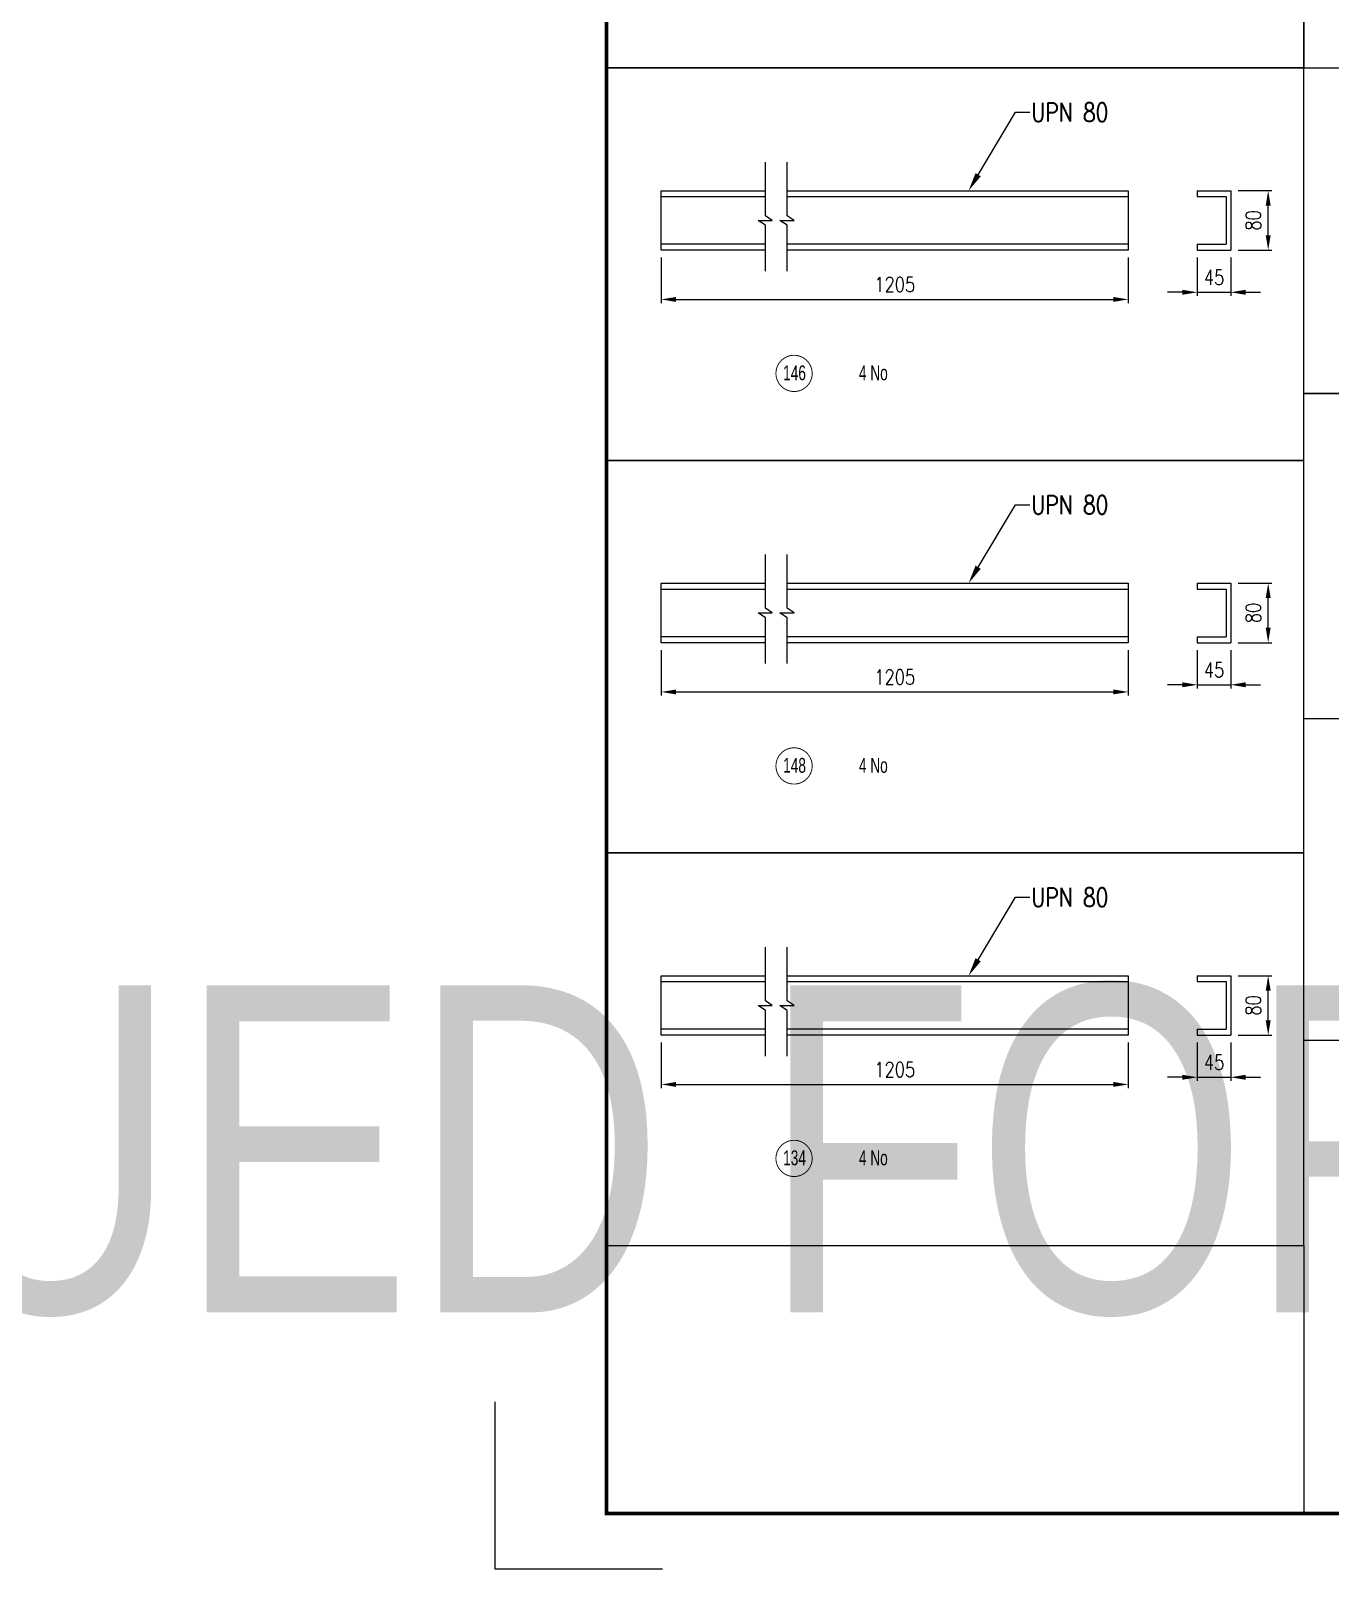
# Model space of a CAD drawing. Header units: millimetres. Extents: x 0 to 16187, y -20471 to 6290.
# Drawn here: x 1265.3 to 1614.8, y 0 to 413.8 of the extents above; entities that cross this region are included whole.
import ezdxf
from ezdxf import colors
from ezdxf.entities.mleader import LeaderData, LeaderLine
from ezdxf.enums import TextEntityAlignment as Align
from ezdxf.math import Vec2, Vec3

# ---------------------------------------------------------------- set-up
doc = ezdxf.new("R2018")
doc.units = ezdxf.units.MM
doc.header["$PDSIZE"] = -1
doc.layers.add('BORDER1', color=3, linetype='Continuous')
doc.layers.add('BORDER2', color=7, linetype='Continuous')
doc.styles.add('ROMANC', font='ROMANC', dxfattribs={"height": 5})
doc.styles.add('ROMANS', font='ROMANS.shx', dxfattribs={"width": 0.8})
doc.styles.add('ROMANT', font='ROMANT', dxfattribs={"height": 4})
doc.styles.add('SLDTEXTSTYLE2', font='TXT', dxfattribs={"width": 0.686449})
doc.dimstyles.new('ISO-25', dxfattribs={"dimtxt": 2.5, "dimasz": 2.5, "dimexe": 1.25, "dimexo": 0.625, "dimtad": 1, "dimtxsty": 'Standard', "dimcen": 2.5, "dimadec": 0, "dimazin": 0, "dimtfac": 1, "dimtmove": 0, "dimatfit": 3, "dimfxl": 1, "dimarcsym": 0})

# ---------------------------------------------------------------- blocks, each defined once
blk = doc.blocks.new('*U609')
at = {"layer": 'BORDER1', "color": 154, "true_color": 0x1859a9, "const_width": 1}
blk.add_lwpolyline([(1.81, 811), (1144, 811), (1144, 0), (0, 0), (0, 811)], close=True, dxfattribs=at)
at = {"layer": 'BORDER2'}
blk.add_lwpolyline([(15, -15), (-30, -15), (-30, 30)], dxfattribs=at)
at = {"layer": 'BORDER2', "flags": 8}
for tag, height, style, p in [('REV-A', 3.24, 'ROMANS', (986.93, 140.25)), ('RE-A', 8.06, 'ROMANT', (1084.63, 7.17))]:
    blk.add_attdef(tag, text='', height=height, dxfattribs=dict(at, style=style)).set_placement(p, align=Align.CENTER)
at = {"layer": 'BORDER2', "style": 'ROMANS', "width": 3.830216}
blk.add_attdef('DATE-A', text='', height=3.24, dxfattribs=at).set_placement((995.51, 140.25), (1008.51, 140.25), align=Align.FIT)
at = {"layer": 'BORDER2'}
for tag, height, style, p in [('DRN-A', 3.24, 'ROMANS', (1018.38, 140.25)), ('CHD-A', 3.24, 'ROMANS', (1032.35, 140.25)), ('APD-A', 3.24, 'ROMANS', (1046.64, 140.25)), ('CONS_CONT_VEND', 4.2, 'ROMANC', (1061.39, 72.83))]:
    blk.add_attdef(tag, text='', height=height, dxfattribs=dict(at, style=style)).set_placement(p, align=Align.CENTER)
at = {"layer": 'BORDER2', "style": 'ROMANS', "width": 0.8}
for tag, p, height in [('1:X', (997.23, 122.55), 3.5), ('LOC', (1042.74, 122.55), 3.5), ('PROJ_NO', (1118.64, 122.55), 3.5), ('CONS_DRG_NO', (1011, 63), 3)]:
    blk.add_attdef(tag, p, '', height=height, dxfattribs=at)
at = {"layer": 'BORDER2', "lineweight": 30, "width": 0.8, "flags": 104}
blk.add_attdef('COMMENTS-A', text='', height=2.2, dxfattribs=at).set_placement((1055.21, 142.07), align=Align.MIDDLE_LEFT)
at = {"layer": 'BORDER2', "style": 'ROMANS', "width": 0.8}
for tag, p in [('PROJECT_TITLE_1', (1061.07, 55.35)), ('PROJECT_TITLE_2', (1061.07, 49.3))]:
    blk.add_attdef(tag, text='', height=3.5, dxfattribs=at).set_placement(p, align=Align.MIDDLE)
at = {"layer": 'BORDER2', "style": 'ROMANT', "width": 0.8}
for tag, p in [('DRG_TITLE_1', (1061.07, 36.31)), ('DRG_TITLE_2', (1061.07, 28.31)), ('DRG_TITLE_3', (1061.07, 20.31))]:
    blk.add_attdef(tag, text='', height=5, dxfattribs=at).set_placement(p, align=Align.CENTER)
at = {"layer": 'BORDER2', "style": 'ROMANT'}
for tag, p in [('AR', (995, 7.17)), ('PA', (1011.74, 7.17)), ('DC', (1028.45, 7.17)), ('TS', (1120.84, 7.17))]:
    blk.add_attdef(tag, p, '', height=8.06, dxfattribs=at)
for tag, p in [('SRNO', (1074.7, 7.17)), ('SH', (1115.8, 7.18))]:
    blk.add_attdef(tag, text='', height=8.06, dxfattribs=at).set_placement(p, align=Align.RIGHT)
at = {"layer": 'BORDER2', "style": 'ROMANS', "flags": 2}
blk.add_attdef('TB_VERSION', text='', height=2, dxfattribs=at).set_placement((1, -1), align=Align.TOP_LEFT)
blk = doc.blocks.new('*D5320')
at = {"color": 0, "lineweight": -2}
for p, q in [((1434.88, 352.76), (1434.88, 340.51)), ((1560.48, 352.76), (1560.48, 340.51)), ((1438.88, 341.51), (1556.48, 341.51))]:
    blk.add_line(p, q, dxfattribs=at)
at = {"color": 0}
for points in [[(1438.88, 342.17), (1438.88, 340.84), (1434.88, 341.51)], [(1556.48, 340.84), (1556.48, 342.17), (1560.48, 341.51)]]:
    blk.add_solid(points, dxfattribs=at)
at = {"layer": 'Defpoints', "color": 0}
for p in [(1434.88, 354.76), (1560.48, 354.76), (1560.48, 341.51)]:
    blk.add_point(p, dxfattribs=at)
at = {"color": 0, "insert": (1497.68, 345.51), "char_height": 4, "attachment_point": 5, "style": 'ROMANS'}
blk.add_mtext('1205', dxfattribs=at)
blk = doc.blocks.new('*D5321')
at = {"color": 0, "lineweight": -2}
for p, q in [((1590.05, 370.76), (1599.12, 370.76)), ((1598.12, 358.76), (1598.12, 366.76)), ((1590.05, 354.76), (1599.12, 354.76))]:
    blk.add_line(p, q, dxfattribs=at)
at = {"color": 0}
for points in [[(1598.79, 366.76), (1597.46, 366.76), (1598.12, 370.76)], [(1597.46, 358.76), (1598.79, 358.76), (1598.12, 354.76)]]:
    blk.add_solid(points, dxfattribs=at)
at = {"layer": 'Defpoints', "color": 0}
for p in [(1588.05, 370.76), (1598.12, 370.76), (1588.05, 354.76)]:
    blk.add_point(p, dxfattribs=at)
at = {"color": 0, "insert": (1594.12, 362.76), "char_height": 4, "attachment_point": 5, "rotation": 90, "style": 'ROMANS'}
blk.add_mtext('80', dxfattribs=at)
blk = doc.blocks.new('*D5322')
at = {"color": 0, "lineweight": -2}
for p, q in [((1579.05, 352.76), (1579.05, 342.43)), ((1588.05, 352.76), (1588.05, 342.43)), ((1575.05, 343.43), (1571.05, 343.43)), ((1579.05, 343.43), (1588.05, 343.43)), ((1592.05, 343.43), (1596.05, 343.43))]:
    blk.add_line(p, q, dxfattribs=at)
at = {"color": 0}
for points in [[(1575.05, 342.76), (1575.05, 344.1), (1579.05, 343.43)], [(1592.05, 344.1), (1592.05, 342.76), (1588.05, 343.43)]]:
    blk.add_solid(points, dxfattribs=at)
at = {"layer": 'Defpoints', "color": 0}
for p in [(1579.05, 354.76), (1588.05, 354.76), (1588.05, 343.43)]:
    blk.add_point(p, dxfattribs=at)
at = {"color": 0, "insert": (1583.55, 347.43), "char_height": 4, "attachment_point": 5, "style": 'ROMANS'}
blk.add_mtext('45', dxfattribs=at)
blk = doc.blocks.new('*D5323')
at = {"color": 0, "lineweight": -2}
for p, q in [((1434.88, 247.19), (1434.88, 234.94)), ((1560.48, 247.19), (1560.48, 234.94)), ((1438.88, 235.94), (1556.48, 235.94))]:
    blk.add_line(p, q, dxfattribs=at)
at = {"color": 0}
for points in [[(1438.88, 236.61), (1438.88, 235.28), (1434.88, 235.94)], [(1556.48, 235.28), (1556.48, 236.61), (1560.48, 235.94)]]:
    blk.add_solid(points, dxfattribs=at)
at = {"layer": 'Defpoints', "color": 0}
for p in [(1434.88, 249.19), (1560.48, 249.19), (1560.48, 235.94)]:
    blk.add_point(p, dxfattribs=at)
at = {"color": 0, "insert": (1497.68, 239.94), "char_height": 4, "attachment_point": 5, "style": 'ROMANS'}
blk.add_mtext('1205', dxfattribs=at)
blk = doc.blocks.new('*D5324')
at = {"color": 0, "lineweight": -2}
for p, q in [((1590.05, 265.19), (1599.12, 265.19)), ((1598.12, 253.19), (1598.12, 261.19)), ((1590.05, 249.19), (1599.12, 249.19))]:
    blk.add_line(p, q, dxfattribs=at)
at = {"color": 0}
for points in [[(1598.79, 261.19), (1597.46, 261.19), (1598.12, 265.19)], [(1597.46, 253.19), (1598.79, 253.19), (1598.12, 249.19)]]:
    blk.add_solid(points, dxfattribs=at)
at = {"layer": 'Defpoints', "color": 0}
for p in [(1588.05, 265.19), (1598.12, 265.19), (1588.05, 249.19)]:
    blk.add_point(p, dxfattribs=at)
at = {"color": 0, "insert": (1594.12, 257.19), "char_height": 4, "attachment_point": 5, "rotation": 90, "style": 'ROMANS'}
blk.add_mtext('80', dxfattribs=at)
blk = doc.blocks.new('*D5325')
at = {"color": 0, "lineweight": -2}
for p, q in [((1579.05, 247.19), (1579.05, 236.87)), ((1588.05, 247.19), (1588.05, 236.87)), ((1575.05, 237.87), (1571.05, 237.87)), ((1579.05, 237.87), (1588.05, 237.87)), ((1592.05, 237.87), (1596.05, 237.87))]:
    blk.add_line(p, q, dxfattribs=at)
at = {"color": 0}
for points in [[(1575.05, 237.2), (1575.05, 238.54), (1579.05, 237.87)], [(1592.05, 238.54), (1592.05, 237.2), (1588.05, 237.87)]]:
    blk.add_solid(points, dxfattribs=at)
at = {"layer": 'Defpoints', "color": 0}
for p in [(1579.05, 249.19), (1588.05, 249.19), (1588.05, 237.87)]:
    blk.add_point(p, dxfattribs=at)
at = {"color": 0, "insert": (1583.55, 241.87), "char_height": 4, "attachment_point": 5, "style": 'ROMANS'}
blk.add_mtext('45', dxfattribs=at)
blk = doc.blocks.new('*D5326')
at = {"color": 0, "lineweight": -2}
for p, q in [((1434.88, 141.63), (1434.88, 129.38)), ((1560.48, 141.63), (1560.48, 129.38)), ((1438.88, 130.38), (1556.48, 130.38))]:
    blk.add_line(p, q, dxfattribs=at)
at = {"color": 0}
for points in [[(1438.88, 131.05), (1438.88, 129.72), (1434.88, 130.38)], [(1556.48, 129.72), (1556.48, 131.05), (1560.48, 130.38)]]:
    blk.add_solid(points, dxfattribs=at)
at = {"layer": 'Defpoints', "color": 0}
for p in [(1434.88, 143.63), (1560.48, 143.63), (1560.48, 130.38)]:
    blk.add_point(p, dxfattribs=at)
at = {"color": 0, "insert": (1497.68, 134.38), "char_height": 4, "attachment_point": 5, "style": 'ROMANS'}
blk.add_mtext('1205', dxfattribs=at)
blk = doc.blocks.new('*D5327')
at = {"color": 0, "lineweight": -2}
for p, q in [((1590.05, 159.63), (1599.12, 159.63)), ((1598.12, 147.63), (1598.12, 155.63)), ((1590.05, 143.63), (1599.12, 143.63))]:
    blk.add_line(p, q, dxfattribs=at)
at = {"color": 0}
for points in [[(1598.79, 155.63), (1597.46, 155.63), (1598.12, 159.63)], [(1597.46, 147.63), (1598.79, 147.63), (1598.12, 143.63)]]:
    blk.add_solid(points, dxfattribs=at)
at = {"layer": 'Defpoints', "color": 0}
for p in [(1588.05, 159.63), (1598.12, 159.63), (1588.05, 143.63)]:
    blk.add_point(p, dxfattribs=at)
at = {"color": 0, "insert": (1594.12, 151.63), "char_height": 4, "attachment_point": 5, "rotation": 90, "style": 'ROMANS'}
blk.add_mtext('80', dxfattribs=at)
blk = doc.blocks.new('*D5328')
at = {"color": 0, "lineweight": -2}
for p, q in [((1579.05, 141.63), (1579.05, 131.31)), ((1588.05, 141.63), (1588.05, 131.31)), ((1575.05, 132.31), (1571.05, 132.31)), ((1579.05, 132.31), (1588.05, 132.31)), ((1592.05, 132.31), (1596.05, 132.31))]:
    blk.add_line(p, q, dxfattribs=at)
at = {"color": 0}
for points in [[(1575.05, 131.64), (1575.05, 132.97), (1579.05, 132.31)], [(1592.05, 132.97), (1592.05, 131.64), (1588.05, 132.31)]]:
    blk.add_solid(points, dxfattribs=at)
at = {"layer": 'Defpoints', "color": 0}
for p in [(1579.05, 143.63), (1588.05, 143.63), (1588.05, 132.31)]:
    blk.add_point(p, dxfattribs=at)
at = {"color": 0, "insert": (1583.55, 136.31), "char_height": 4, "attachment_point": 5, "style": 'ROMANS'}
blk.add_mtext('45', dxfattribs=at)

msp = doc.modelspace()

# ---------------------------------------------------------------- linework, layer by layer
for p, q in [((1462.88526, 364.00344), (1462.88526, 378.43536)), ((1468.74585, 364.00344), (1468.74585, 378.43536)), ((1434.88215, 369.15545), (1462.88526, 369.15545)), ((1468.74585, 369.15545), (1560.48215, 369.15545)), ((1579.04981, 370.75545), (1588.04981, 370.75545)), ((1579.04981, 370.75545), (1579.04981, 369.15545)), ((1579.04981, 369.15545), (1586.84981, 369.15545)), ((1586.84981, 369.15545), (1586.84981, 356.35545)), ((1588.04981, 370.75545), (1588.04981, 354.75545)), ((1462.88526, 361.43497), (1460.91773, 362.74897)), ((1460.91773, 362.74897), (1464.7532, 362.74897)), ((1464.7532, 362.74897), (1462.88526, 364.00344)), ((1462.88526, 349.13238), (1462.88526, 361.43497)), ((1468.74585, 361.43497), (1466.77832, 362.74897)), ((1466.77832, 362.74897), (1470.61379, 362.74897)), ((1470.61379, 362.74897), (1468.74585, 364.00344)), ((1468.74585, 349.13238), (1468.74585, 361.43497)), ((1462.88526, 356.35545), (1434.88215, 356.35545)), ((1560.48215, 356.35545), (1468.74585, 356.35545)), ((1579.04981, 356.35545), (1586.84981, 356.35545)), ((1579.04981, 356.35545), (1579.04981, 354.75545)), ((1579.04981, 354.75545), (1588.04981, 354.75545)), ((1462.88526, 258.44175), (1462.88526, 272.87367)), ((1468.74585, 258.44175), (1468.74585, 272.87367)), ((1579.04981, 265.19376), (1588.04981, 265.19376)), ((1579.04981, 265.19376), (1579.04981, 263.59376)), ((1588.04981, 265.19376), (1588.04981, 249.19376)), ((1434.88215, 263.59376), (1462.88526, 263.59376)), ((1468.74585, 263.59376), (1560.48215, 263.59376)), ((1579.04981, 263.59376), (1586.84981, 263.59376)), ((1586.84981, 263.59376), (1586.84981, 250.79376)), ((1462.88526, 255.87328), (1460.91773, 257.18728)), ((1460.91773, 257.18728), (1464.7532, 257.18728)), ((1464.7532, 257.18728), (1462.88526, 258.44175)), ((1468.74585, 255.87328), (1466.77832, 257.18728)), ((1466.77832, 257.18728), (1470.61379, 257.18728)), ((1470.61379, 257.18728), (1468.74585, 258.44175)), ((1462.88526, 243.57069), (1462.88526, 255.87328)), ((1468.74585, 243.57069), (1468.74585, 255.87328)), ((1462.88526, 250.79376), (1434.88215, 250.79376)), ((1560.48215, 250.79376), (1468.74585, 250.79376)), ((1579.04981, 250.79376), (1586.84981, 250.79376)), ((1579.04981, 250.79376), (1579.04981, 249.19376)), ((1579.04981, 249.19376), (1588.04981, 249.19376)), ((1462.88526, 152.88007), (1462.88526, 167.31198)), ((1468.74585, 152.88007), (1468.74585, 167.31198)), ((1434.88215, 158.03208), (1462.88526, 158.03208)), ((1468.74585, 158.03208), (1560.48215, 158.03208)), ((1579.04981, 159.63208), (1588.04981, 159.63208)), ((1579.04981, 159.63208), (1579.04981, 158.03208)), ((1579.04981, 158.03208), (1586.84981, 158.03208)), ((1586.84981, 158.03208), (1586.84981, 145.23208)), ((1588.04981, 159.63208), (1588.04981, 143.63208)), ((1462.88526, 150.3116), (1460.91773, 151.62559)), ((1460.91773, 151.62559), (1464.7532, 151.62559)), ((1464.7532, 151.62559), (1462.88526, 152.88007)), ((1462.88526, 138.009), (1462.88526, 150.3116)), ((1468.74585, 150.3116), (1466.77832, 151.62559)), ((1466.77832, 151.62559), (1470.61379, 151.62559)), ((1470.61379, 151.62559), (1468.74585, 152.88007)), ((1468.74585, 138.009), (1468.74585, 150.3116)), ((1462.88526, 145.23208), (1434.88215, 145.23208)), ((1560.48215, 145.23208), (1468.74585, 145.23208)), ((1579.04981, 145.23208), (1586.84981, 145.23208)), ((1579.04981, 145.23208), (1579.04981, 143.63208)), ((1579.04981, 143.63208), (1588.04981, 143.63208)), ((1607.7395, 142.31875), (1795.30038, 142.31875)), ((1607.7395, 87.06819), (1607.7395, 15))]:
    msp.add_line(p, q)
for points in [[(1607.7395, 509.31494), (1420.17862, 509.31494), (1420.17862, 403.75325), (1607.7395, 403.75325)], [(1795.30038, 509.31494), (1607.7395, 509.31494), (1607.7395, 403.75325), (1795.30038, 403.75325)], [(1607.7395, 403.75325), (1420.17862, 403.75325), (1420.17862, 298.19156), (1607.7395, 298.19156)], [(1607.7395, 403.75325), (1795.30038, 403.75325), (1795.30038, 316.21507), (1607.7395, 316.21507)], [(1607.7395, 316.21507), (1795.30038, 316.21507), (1795.30038, 228.67688), (1607.7395, 228.67688)], [(1607.7395, 298.19156), (1420.17862, 298.19156), (1420.17862, 192.62988), (1607.7395, 192.62988)], [(1607.7395, 192.62988), (1420.17862, 192.62988), (1420.17862, 87.06819), (1607.7395, 87.06819)]]:
    msp.add_lwpolyline(points, close=True)
for points in [[(1462.88526, 354.75545), (1434.88215, 354.75545), (1434.88215, 370.75545), (1462.88526, 370.75545)], [(1468.74585, 370.75545), (1560.48215, 370.75545), (1560.48215, 354.75545), (1468.74585, 354.75545)], [(1462.88526, 249.19376), (1434.88215, 249.19376), (1434.88215, 265.19376), (1462.88526, 265.19376)], [(1468.74585, 265.19376), (1560.48215, 265.19376), (1560.48215, 249.19376), (1468.74585, 249.19376)], [(1462.88526, 143.63208), (1434.88215, 143.63208), (1434.88215, 159.63208), (1462.88526, 159.63208)], [(1468.74585, 159.63208), (1560.48215, 159.63208), (1560.48215, 143.63208), (1468.74585, 143.63208)]]:
    msp.add_lwpolyline(points)
at = {"color": 2}
for points in [[(1475.47476, 321.60851, 0.25, 0.25, 1), (1465.72476, 321.60851, 0.25, 0.25, 1)], [(1475.47476, 216.04682, 0.25, 0.25, 1), (1465.72476, 216.04682, 0.25, 0.25, 1)], [(1475.47476, 110.48514, 0.25, 0.25, 1), (1465.72476, 110.48514, 0.25, 0.25, 1)]]:
    msp.add_lwpolyline(points, format="xyseb", close=True, dxfattribs=at)

# ---------------------------------------------------------------- block references
msp.add_blockref('*U609', (1420.17862, 15))
at = {"layer": 'BORDER1'}
ref = msp.add_blockref('*U609', (30, 15), dxfattribs=at)
lines = msp.add_mtext('\\W0.80000;ISSUED FOR REVIEW\\P', dxfattribs={"layer": 'BORDER2', "insert": (1085.20997, 157.07443), "char_height": 88, "attachment_point": 1})
ref.add_attrib('COMMENTS-A', '', (1085.20997, 157.07443), dxfattribs={"flags": 104}).embed_mtext(lines)

# ---------------------------------------------------------------- texts
at = {"color": 2, "style": 'SLDTEXTSTYLE2', "width": 0.686449}
for s, p in [('146', (1470.73294, 321.76289)), ('4 No', (1491.9235, 321.76289)), ('148', (1470.73294, 216.2012)), ('4 No', (1491.9235, 216.2012)), ('134', (1470.73294, 110.63951)), ('4 No', (1491.9235, 110.63951))]:
    msp.add_text(s, height=4, dxfattribs=at).set_placement(p, align=Align.MIDDLE_CENTER)

# ---------------------------------------------------------------- dimensions: what is measured, and where the dimension line sits
at = {"color": 1}
for base, p1, p2, picture, middle in [((1598.12177, 370.75545), (1588.04981, 354.75545), (1588.04981, 370.75545), '*D5321', (1594.12177, 362.75545)), ((1598.12177, 265.19376), (1588.04981, 249.19376), (1588.04981, 265.19376), '*D5324', (1594.12177, 257.19376)), ((1598.12177, 159.63208), (1588.04981, 143.63208), (1588.04981, 159.63208), '*D5327', (1594.12177, 151.63208))]:
    dim = msp.add_linear_dim(base=base, p1=p1, p2=p2, angle=90, dimstyle='ISO-25', override={"dimtxt": 4, "dimasz": 4, "dimexe": 1, "dimexo": 2, "dimgap": 2, "dimlfac": 5, "dimtxsty": 'ROMANS', "dimtix": 1}, dxfattribs=at)
    dim.commit()
    dim.dimension.update_dxf_attribs({"geometry": picture, "text_midpoint": middle})
for base, p1, p2, picture, middle in [((1560.48215, 341.50531), (1434.88215, 354.75545), (1560.48215, 354.75545), '*D5320', (1497.68215, 341.50531)), ((1560.48215, 235.94362), (1434.88215, 249.19376), (1560.48215, 249.19376), '*D5323', (1497.68215, 235.94362)), ((1560.48215, 130.38194), (1434.88215, 143.63208), (1560.48215, 143.63208), '*D5326', (1497.68215, 130.38194))]:
    dim = msp.add_linear_dim(base=base, p1=p1, p2=p2, text='1205', dimstyle='ISO-25', override={"dimtxt": 4, "dimasz": 4, "dimexe": 1, "dimexo": 2, "dimgap": 2, "dimlfac": 5, "dimtxsty": 'ROMANS', "dimtix": 1}, dxfattribs=at)
    dim.commit()
    dim.dimension.update_dxf_attribs({"geometry": picture, "text_midpoint": middle, "dimtype": 160})
for base, p1, p2, picture, middle in [((1588.04981, 343.43076), (1579.04981, 354.75545), (1588.04981, 354.75545), '*D5322', (1583.54981, 347.43076)), ((1588.04981, 237.86907), (1579.04981, 249.19376), (1588.04981, 249.19376), '*D5325', (1583.54981, 241.86907)), ((1588.04981, 132.30738), (1579.04981, 143.63208), (1588.04981, 143.63208), '*D5328', (1583.54981, 136.30738))]:
    dim = msp.add_linear_dim(base=base, p1=p1, p2=p2, dimstyle='ISO-25', override={"dimtxt": 4, "dimasz": 4, "dimexe": 1, "dimexo": 2, "dimgap": 2, "dimlfac": 5, "dimtxsty": 'ROMANS', "dimtix": 1}, dxfattribs=at)
    dim.commit()
    dim.dimension.update_dxf_attribs({"geometry": picture, "text_midpoint": middle})

# ---------------------------------------------------------------- leaders
ml = msp.add_multileader_mtext('Standard', dxfattribs=at)
ml.set_content('UPN 80', color=1, style='ROMANS')
ml.set_leader_properties()
ml.build(insert=Vec2(0, 0))
ml.multileader.update_dxf_attribs({"dogleg_length": 3.84358, "arrow_head_size": 5})
ctx = ml.context
ctx.base_point, ctx.char_height, ctx.arrow_head_size, ctx.landing_gap_size, ctx.plane_origin = Vec3(1534.01125, 391.84278), 5, 5, 0.4, Vec3(52865.90336, -27099.48632)
notes = []
notes.append((ctx, [(0, (1, 1, 0), (1530.16767, 391.84278), (1, 0), 3.84358, [(0, [(1517.54964, 370.75545)], 0, [])])]))
ctx.mtext.insert, ctx.mtext.width = Vec3(1534.41125, 394.34278), 144.3262905
ml = msp.add_multileader_mtext('Standard', dxfattribs=at)
ml.set_content('UPN 80', color=1, style='ROMANS')
ml.set_leader_properties()
ml.build(insert=Vec2(0, 0))
ml.multileader.update_dxf_attribs({"dogleg_length": 3.84358, "arrow_head_size": 5})
ctx = ml.context
ctx.base_point, ctx.char_height, ctx.arrow_head_size, ctx.landing_gap_size, ctx.plane_origin = Vec3(1534.01125, 286.28109), 5, 5, 0.4, Vec3(52865.90336, -27205.048)
notes.append((ctx, [(0, (1, 1, 0), (1530.16767, 286.28109), (1, 0), 3.84358, [(0, [(1517.54964, 265.19376)], 0, [])])]))
ctx.mtext.insert, ctx.mtext.width = Vec3(1534.41125, 288.78109), 144.3262905
ml = msp.add_multileader_mtext('Standard', dxfattribs=at)
ml.set_content('UPN 80', color=1, style='ROMANS')
ml.set_leader_properties()
ml.build(insert=Vec2(0, 0))
ml.multileader.update_dxf_attribs({"dogleg_length": 3.84358, "arrow_head_size": 5})
ctx = ml.context
ctx.base_point, ctx.char_height, ctx.arrow_head_size, ctx.landing_gap_size, ctx.plane_origin = Vec3(1534.01125, 180.7194), 5, 5, 0.4, Vec3(52865.90336, -27310.60969)
notes.append((ctx, [(0, (1, 1, 0), (1530.16767, 180.7194), (1, 0), 3.84358, [(0, [(1517.54964, 159.63208)], 0, [])])]))
ctx.mtext.insert, ctx.mtext.width = Vec3(1534.41125, 183.2194), 144.3262905
for ctx, leaders in notes:
    for number, flags, end, landing, length, lines in leaders:
        leader = LeaderData()
        leader.index, (leader.has_last_leader_line, leader.has_dogleg_vector, leader.attachment_direction) = number, flags
        leader.last_leader_point, leader.dogleg_vector, leader.dogleg_length = Vec3(end), Vec3(landing), length
        for number, points, colour, breaks in lines:
            line = LeaderLine()
            line.index, line.vertices, line.color, line.breaks = number, Vec3.list(points), colors.encode_raw_color(colour), breaks
            leader.lines.append(line)
        ctx.leaders.append(leader)

doc.saveas('drawing.dxf')
